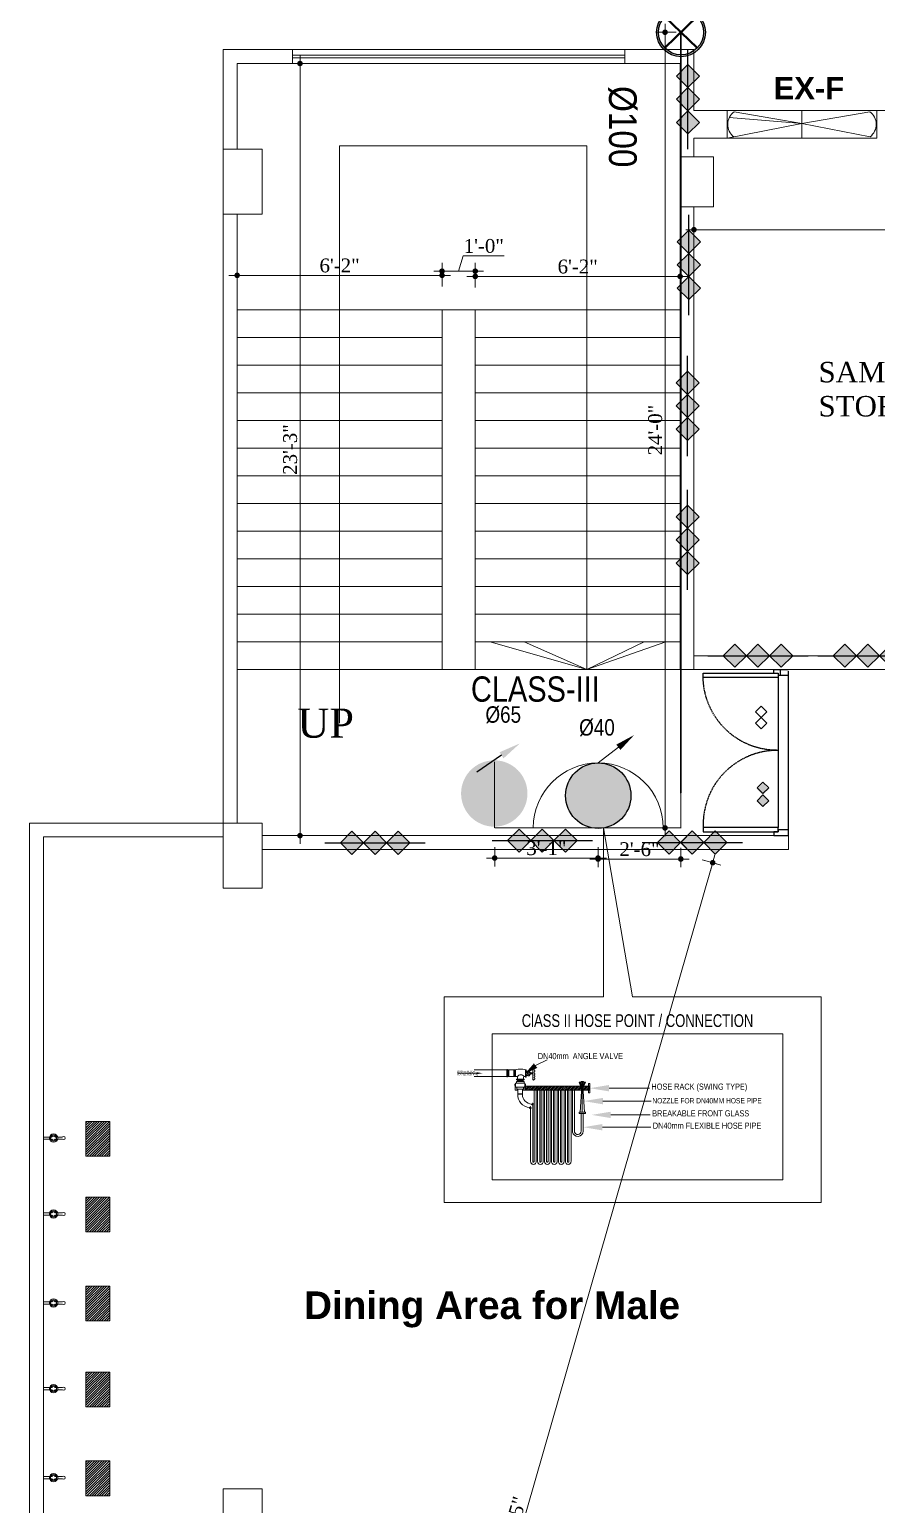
# Model space of a CAD drawing. Header units: inches. Extents: x -98933 to 1585249, y -3352739 to 192771.
# Drawn here: x 38847 to 39153, y 50011 to 50544 of the extents above; entities that cross this region are included whole.
import ezdxf

# ---------------------------------------------------------------- set-up
doc = ezdxf.new("R2010")
doc.units = ezdxf.units.IN
doc.header["$MEASUREMENT"] = 0
doc.header["$PDMODE"] = 35
doc.linetypes.add('CONTINOUS', pattern=[0])
doc.linetypes.add('DASH', pattern=[0.35, 0.25, -0.1])
doc.layers.get('0').update_dxf_attribs({"lineweight": 0})
doc.layers.get('Defpoints').update_dxf_attribs({"lineweight": 0})
for name, color, linetype in [('8', 7, 'Continuous'), ('bp door', 40, 'Continuous'), ('F-TEXT', 7, 'Continuous'), ('fire rated wall', 7, 'Continuous'), ('sprinkler', 100, 'Continuous'), ('T2', 254, 'Continuous')]:
    doc.layers.add(name, color=color, linetype=linetype)
for name, color, linetype, lineweight in [('COLUMN-2', 102, 'Continuous', 0), ('dia sp', 170, 'Continuous', 0), ('DIM_WORKING', 7, 'Continuous', 0), ('EPTPP7', 6, 'Continuous', 0), ('F-FIRE-BRIGADE', 1, 'Continuous', 5), ('F_Plano2', 32, 'Continuous', 0), ('F_Plano3', 1, 'Continuous', 0), ('FIRE TEX', 7, 'Continuous', 53), ('FPS- Hose Box', 1, 'Continuous', 25), ('FPS- Landing Valve', 1, 'Continuous', 25), ('HATCH', 252, 'Continuous', 0), ('Layer1', 134, 'Continuous', 0), ('MS Pipe', 1, 'Continuous', 18), ('plater', 253, 'Continuous', 25), ('Stair', 171, 'Continuous', 0), ('SYMBLE', 86, 'Continuous', 0), ('TEX', 7, 'Continuous', 0), ('Text', 7, 'Continuous', 0), ('TXT', 7, 'Continuous', 0), ('WALL (I)', 7, 'Continuous', 0), ('window', 140, 'Continuous', 0)]:
    doc.layers.add(name, color=color, linetype=linetype, lineweight=lineweight)
doc.styles.add('ARCH', font='times.ttf')
doc.styles.add('MON-01', font='ARIALN.TTF')
doc.styles.add('REG', font='times.ttf')
doc.styles.get("Standard").update_dxf_attribs({"font": 'arialbd.ttf', "height": 24})
doc.styles.add('Verdana', font='verdana.ttf')
doc.styles.add('ZIA', font='ARIALN.TTF', dxfattribs={"width": 1.05, "height": 10})
doc.dimstyles.new('Dim-Pres', dxfattribs={"dimtxt": 5.5, "dimasz": 2, "dimexe": 1.5, "dimexo": 1.5, "dimgap": 1, "dimtad": 3, "dimdec": 0, "dimzin": 3, "dimdsep": 46, "dimlunit": 4, "dimtxsty": 'REG', "dimblk": 'point', "dimcen": 2, "dimclrd": 256, "dimclre": 256, "dimclrt": 7, "dimadec": 0, "dimazin": 0, "dimtfac": 0.75, "dimtdec": 0, "dimtmove": 1, "dimatfit": 3, "dimldrblk": 'point', "dimfxl": 0, "dimtolj": 1, "dimtzin": 0, "dimlwd": -1, "dimlwe": -1, "dimarcsym": 1})
pattern_1 = [(45.000001, (11343.90903, 677.33355), (-0.162272486, 0.162272494), [])]

# ---------------------------------------------------------------- blocks, each defined once
blk = doc.blocks.new('TGH')
at = {"layer": 'Stair', "linetype": 'Continuous'}
for p, q in [((67647.34, -30194.16), (67645.86, -30194.16)), ((67647.34, -30194.69), (67645.86, -30194.69)), ((67647.88, -30194.16), (67647.61, -30194.16)), ((67647.88, -30194.69), (67647.61, -30194.69)), ((67649.01, -30194.16), (67648.73, -30194.16)), ((67649.01, -30194.69), (67648.73, -30194.69)), ((67650.49, -30194.16), (67649.27, -30194.16)), ((67650.49, -30194.69), (67649.27, -30194.69))]:
    blk.add_line(p, q, dxfattribs=at)
for radius in [1, 0.75]:
    blk.add_circle((67648.31, -30194.42), radius, dxfattribs=at)
for centre, radius, start, end in [((67648.31, -30194.42), 0.5, 32.1546, 147.8454), ((67648.31, -30194.42), 0.5, 212.1546, 327.8454), ((67650.75, -30194.42), 0.375, 225.203, 134.797)]:
    blk.add_arc(centre, radius, start, end, dxfattribs=at)
blk = doc.blocks.new('bfg')
at = {"layer": 'fire rated wall'}
h = blk.add_hatch(color=1, dxfattribs=at)
h.dxf.hatch_style = 1
h.paths.add_polyline_path([(9432308.7, -5613534.5), (9432321.4, -5613547.3), (9432334.2, -5613534.5)])
h.paths.add_polyline_path([(9432334.2, -5613534.5), (9432321.4, -5613521.8), (9432308.7, -5613534.5)])
h.paths.add_polyline_path([(9432334.2, -5613534.5), (9432359.7, -5613534.5), (9432346.9, -5613521.8)])
h.paths.add_polyline_path([(9432334.2, -5613534.5), (9432346.9, -5613547.3), (9432359.7, -5613534.5)])
at = {"layer": 'fire rated wall', "color": 1, "elevation": 0}
for points in [[(9432321.4, -5613547.3), (9432334.2, -5613534.5), (9432321.4, -5613521.8), (9432308.7, -5613534.5)], [(9432346.9, -5613547.3), (9432359.7, -5613534.5), (9432346.9, -5613521.8), (9432334.2, -5613534.5)]]:
    blk.add_lwpolyline(points, close=True, dxfattribs=at)
blk.add_lwpolyline([(9432291.7, -5613534.5), (9432376.7, -5613534.5)], dxfattribs=at)
blk = doc.blocks.new('3HR RATE')
at = {"layer": 'fire rated wall', "xscale": 1.292997314696549, "yscale": 1.292997314696549, "zscale": 1.292997314696549}
for p in [(-12191616.2, 7245476.7), (-12191583.2, 7245476.7)]:
    blk.add_blockref('bfg', p, dxfattribs=at)
blk = doc.blocks.new('dot')
at = {"color": 4}
for p, q in [((-1.5, 0), (1.5, 0)), ((0, 1.5), (0, -1.5))]:
    blk.add_line(p, q, dxfattribs=at)
at = {"color": 6, "const_width": 0.5}
blk.add_lwpolyline([(-0.25, 0, 1), (0.25, 0, 1)], format="xyb", close=True, dxfattribs=at)
blk = doc.blocks.new('point')
blk.add_blockref('dot', (0, 0))
blk = doc.blocks.new('*D365')
at = {"layer": 'Defpoints', "color": 0, "ltscale": 30, "transparency": 16777216}
for p in [(38996.01, 50454.99), (38922.01, 50442.54), (38996.01, 50442.54)]:
    blk.add_point(p, dxfattribs=at)
at = {"layer": 'Layer1', "ltscale": 30, "transparency": 16777216}
for p, q in [((38922.01, 50450.99), (38922.01, 50456.49)), ((38924.01, 50454.99), (38994.01, 50454.99)), ((38996.01, 50450.99), (38996.01, 50456.49))]:
    blk.add_line(p, q, dxfattribs=at)
at = {"layer": 'Layer1', "ltscale": 30, "transparency": 16777216, "xscale": 2, "yscale": 2, "zscale": 2, "rotation": 180}
blk.add_blockref('point', (38922.01, 50454.99), dxfattribs=at)
at = {"layer": 'Layer1', "ltscale": 30, "transparency": 16777216, "xscale": 2, "yscale": 2, "zscale": 2}
blk.add_blockref('point', (38996.01, 50454.99), dxfattribs=at)
at = {"layer": 'Layer1', "color": 7, "ltscale": 30, "transparency": 16777216, "insert": (38959.01, 50458.53), "char_height": 5, "attachment_point": 5, "style": 'REG'}
blk.add_mtext('\\A1;6\'-2"', dxfattribs=at)
blk = doc.blocks.new('*D366')
at = {"layer": 'Defpoints', "color": 0, "ltscale": 30, "transparency": 16777216}
for p in [(39008.01, 50456.5), (38996.01, 50442.54), (39008.01, 50442.54)]:
    blk.add_point(p, dxfattribs=at)
at = {"layer": 'Layer1', "ltscale": 30, "transparency": 16777216}
for p, q in [((39002.01, 50456.5), (39003.67, 50462.04)), ((39003.67, 50462.04), (39018.5, 50462.04)), ((38996.01, 50452.5), (38996.01, 50458)), ((38998.01, 50456.5), (39006.01, 50456.5)), ((39008.01, 50452.5), (39008.01, 50458))]:
    blk.add_line(p, q, dxfattribs=at)
at = {"layer": 'Layer1', "ltscale": 30, "transparency": 16777216, "xscale": 2, "yscale": 2, "zscale": 2, "rotation": 180}
blk.add_blockref('point', (38996.01, 50456.5), dxfattribs=at)
at = {"layer": 'Layer1', "ltscale": 30, "transparency": 16777216, "xscale": 2, "yscale": 2, "zscale": 2}
blk.add_blockref('point', (39008.01, 50456.5), dxfattribs=at)
at = {"layer": 'Layer1', "color": 7, "ltscale": 30, "transparency": 16777216, "insert": (39011.09, 50465.58), "char_height": 5, "attachment_point": 5, "style": 'REG'}
blk.add_mtext('\\A1;1\'-0"', dxfattribs=at)
blk = doc.blocks.new('*D367')
at = {"layer": 'Defpoints', "color": 0, "ltscale": 30, "transparency": 16777216}
for p in [(39082.01, 50454.6), (39008.01, 50442.54), (39082.01, 50442.54)]:
    blk.add_point(p, dxfattribs=at)
at = {"layer": 'Layer1', "ltscale": 30, "transparency": 16777216}
for p, q in [((39008.01, 50450.6), (39008.01, 50456.1)), ((39010.01, 50454.6), (39080.01, 50454.6)), ((39082.01, 50450.6), (39082.01, 50456.1))]:
    blk.add_line(p, q, dxfattribs=at)
at = {"layer": 'Layer1', "ltscale": 30, "transparency": 16777216, "xscale": 2, "yscale": 2, "zscale": 2, "rotation": 180}
blk.add_blockref('point', (39008.01, 50454.6), dxfattribs=at)
at = {"layer": 'Layer1', "ltscale": 30, "transparency": 16777216, "xscale": 2, "yscale": 2, "zscale": 2}
blk.add_blockref('point', (39082.01, 50454.6), dxfattribs=at)
at = {"layer": 'Layer1', "color": 7, "ltscale": 30, "transparency": 16777216, "insert": (39045.01, 50458.14), "char_height": 5, "attachment_point": 5, "style": 'REG'}
blk.add_mtext('\\A1;6\'-2"', dxfattribs=at)
blk = doc.blocks.new('*D368')
at = {"layer": 'Defpoints', "color": 0, "ltscale": 30, "transparency": 16777216}
for p in [(38942.01, 50531.54), (38942.01, 50252.54), (38944.71, 50252.54)]:
    blk.add_point(p, dxfattribs=at)
at = {"layer": 'Layer1', "ltscale": 30, "transparency": 16777216}
for p, q in [((38943.51, 50531.54), (38946.21, 50531.54)), ((38944.71, 50529.54), (38944.71, 50254.54)), ((38943.51, 50252.54), (38946.21, 50252.54))]:
    blk.add_line(p, q, dxfattribs=at)
at = {"layer": 'Layer1', "ltscale": 30, "transparency": 16777216, "xscale": 2, "yscale": 2, "zscale": 2}
for p, rotation in [((38944.71, 50531.54), 90), ((38944.71, 50252.54), 270)]:
    blk.add_blockref('point', p, dxfattribs=dict(at, rotation=rotation))
at = {"layer": 'Layer1', "color": 7, "ltscale": 30, "transparency": 16777216, "insert": (38941.16, 50392.04), "char_height": 5, "attachment_point": 5, "rotation": 90, "style": 'REG'}
blk.add_mtext('\\A1;23\'-3"', dxfattribs=at)
blk = doc.blocks.new('fhfghfhfghd')
at = {"ltscale": 100000}
h = blk.add_hatch(color=1, dxfattribs=at)
h.paths.add_polyline_path([(24988.41, -12399.38), (24990.51, -12401.47), (24992.6, -12399.38), (24992.59, -12399.38), (24992.6, -12399.37), (24990.5, -12397.28)])
h.paths.add_polyline_path([(24994.69, -12401.47), (24996.79, -12399.38), (24994.69, -12397.28), (24992.6, -12399.37), (24992.6, -12399.38), (24992.6, -12399.38)])
at = {"ltscale": 100000, "extrusion": (0.163724, -1.51968e-14, 0.986506)}
h = blk.add_hatch(color=1, dxfattribs=at)
h.paths.add_polyline_path([(-12400.04, -24623.57), (-12402.11, -24625.64), (-12400.05, -24627.71), (-12400.04, -24627.7), (-12400.03, -24627.71), (-12397.97, -24625.64)])
h.paths.add_polyline_path([(-12402.11, -24629.77), (-12400.04, -24631.84), (-12397.97, -24629.77), (-12400.03, -24627.71), (-12400.04, -24627.71), (-12400.05, -24627.71)])
at = {"layer": 'bp door', "color": 1}
for p, q in [((24947.26, -12395.44, 2.7), (24947.26, -12390.16, 2.7)), ((24949.37, -12390.16, 2.7), (24949.37, -12393.86, 2.7)), ((24948.58, -12395.44, 2.7), (24947.26, -12395.44, 2.7)), ((24948.58, -12420.95, 2.7), (24948.58, -12393.86, 2.7)), ((24950.16, -12393.86, 2.7), (24950.16, -12420.95, 2.7))]:
    blk.add_line(p, q, dxfattribs=at)
at = {"layer": 'bp door', "color": 1, "linetype": 'DASH'}
for p, q in [((25005.15, -12390.16, 2.7), (24947.79, -12390.16, 2.7)), ((24948.58, -12393.86, 2.7), (25004.36, -12393.86, 2.7))]:
    blk.add_line(p, q, dxfattribs=at)
at = {"layer": 'bp door', "color": 1, "extrusion": (-0.163724, 0, 0.986506)}
blk.add_line((24947.26, -12393.16, 2.7), (24949.31, -12393.16, 3.04), dxfattribs=at)
at = {"layer": 'bp door', "color": 1, "elevation": 2.7}
for points in [[(25005.15, -12393.86), (25005.94, -12393.86), (25005.94, -12395.44), (25007.26, -12395.44), (25007.26, -12390.16), (25005.15, -12390.16)], [(24992.1, -12399.38), (24990, -12397.29), (24987.9, -12399.39), (24990, -12401.48)], [(24992.1, -12399.38), (24990, -12397.28), (24987.91, -12399.38), (24990.01, -12401.47)], [(24996.79, -12399.38), (24994.69, -12397.28), (24992.59, -12399.38), (24994.69, -12401.47)], [(25004.36, -12420.95), (25005.94, -12420.95), (25005.94, -12393.86), (25004.36, -12393.86)]]:
    blk.add_lwpolyline(points, close=True, dxfattribs=at)
at = {"layer": 'bp door', "color": 1, "extrusion": (0.163724, -1.51968e-14, 0.986506), "elevation": 4087.13}
for points in [[(-12400.05, -24627.71), (-12397.97, -24625.63), (-12400.05, -24623.56), (-12402.12, -24625.63)], [(-12400.04, -24627.71), (-12397.97, -24625.64), (-12400.04, -24623.57), (-12402.11, -24625.64)], [(-12400.04, -24631.84), (-12397.97, -24629.77), (-12400.04, -24627.7), (-12402.11, -24629.77)]]:
    blk.add_lwpolyline(points, close=True, dxfattribs=at)
at = {"layer": 'bp door', "color": 1, "linetype": 'DASH'}
blk.add_arc((25003.27, -12394.17, 2.7), 26.8, 179.3284, 272.3206, dxfattribs=at)
at = {"layer": 'bp door', "color": 1, "linetype": 'DASH', "extrusion": (8.20373e-15, -1.51906e-14, -1)}
blk.add_ellipse((24949.66, -12394.17, 2.7), major_axis=(18.95, -18.95), ratio=1, start_param=5.486066, end_param=7.109086, dxfattribs=at)
blk = doc.blocks.new('*D412')
at = {"layer": 'Defpoints', "color": 0, "ltscale": 30, "transparency": 16777216}
for p in [(39087.01, 50479.79), (39254.01, 50479.79), (39254.01, 50471.49)]:
    blk.add_point(p, dxfattribs=at)
at = {"layer": 'Layer1', "ltscale": 30, "transparency": 16777216}
for p, q in [((39087.01, 50475.49), (39087.01, 50469.99)), ((39254.01, 50475.49), (39254.01, 50469.99)), ((39089.01, 50471.49), (39252.01, 50471.49))]:
    blk.add_line(p, q, dxfattribs=at)
at = {"layer": 'Layer1', "ltscale": 30, "transparency": 16777216, "xscale": 2, "yscale": 2, "zscale": 2, "rotation": 180}
blk.add_blockref('point', (39087.01, 50471.49), dxfattribs=at)
at = {"layer": 'Layer1', "ltscale": 30, "transparency": 16777216, "xscale": 2, "yscale": 2, "zscale": 2}
blk.add_blockref('point', (39254.01, 50471.49), dxfattribs=at)
at = {"layer": 'Layer1', "color": 7, "ltscale": 30, "transparency": 16777216, "insert": (39170.51, 50475.03), "char_height": 5, "attachment_point": 5, "style": 'REG'}
blk.add_mtext('\\A1;13\'-11"', dxfattribs=at)
blk = doc.blocks.new('hkhjhj')
at = {"layer": 'FIRE TEX'}
h = blk.add_hatch(color=1, dxfattribs=at)
h.paths.add_polyline_path([(-254795, 700848, 1), (-254755, 699094, 1)])
h.paths.add_polyline_path([(-254793, 700778, -1), (-254757, 699164, -1)], flags=16)
at = {"layer": 'sprinkler', "color": 1}
for radius in [877, 807]:
    blk.add_circle((-254775, 699971), radius, dxfattribs=at)
at = {"layer": 'T2', "color": 1, "linetype": 'Continuous', "lineweight": 40}
for p, q in [((-255359, 700527), (-254191, 699414)), ((-254196, 700533), (-255354, 699409))]:
    blk.add_line(p, q, dxfattribs=at)
blk = doc.blocks.new('FPS- Hose Box')
at = {"layer": 'FPS- Hose Box'}
blk.add_hatch(color=1, dxfattribs=at).paths.add_polyline_path([(-4357.16, -12025.03, -1), (-4357.15, -12009.48, -1)])
at = {"layer": 'FPS- Hose Box', "color": 1, "lineweight": 0}
blk.add_line((-4349.44, -12001.7), (-4349.45, -12032.6), dxfattribs=at)
blk.add_line((-4349.44, -12001.7), (-4349.45, -12032.6), dxfattribs=at)
at = {"layer": 'FPS- Hose Box', "color": 1, "lineweight": 0, "ltscale": 10}
blk.add_lwpolyline([(-4368.62, -12012.36), (-4364.89, -12017.15)], dxfattribs=at)
at = {"layer": 'FPS- Hose Box', "color": 1}
blk.add_circle((-4357.12, -12017.15), 7.77, dxfattribs=at)
at = {"layer": 'FPS- Hose Box', "color": 1, "lineweight": 0}
blk.add_arc((-4349.44, -12017.15), 15.45, 89.9811, 269.9811, dxfattribs=at)
at = {"layer": 'FPS- Hose Box', "color": 1, "lineweight": 0, "ltscale": 10}
blk.add_solid([(-4368, -12011.87), (-4371.56, -12008.59), (-4369.25, -12012.85)], dxfattribs=at)
blk = doc.blocks.new('FPS- Landing Valve')
at = {"layer": 'FPS- Landing Valve'}
blk.add_hatch(color=256, dxfattribs=at).paths.add_polyline_path([(-4327.92, -11820.59, -1), (-4339.41, -11820.59, -1)])
blk.add_line((-4327.05, -11821.85), (-4330, -11817.59), dxfattribs=at)
blk.add_solid([(-4326.52, -11821.51), (-4324.99, -11825.03), (-4327.58, -11822.19)], dxfattribs=at)
blk = doc.blocks.new('hdfhd')
at = {"layer": 'Layer1', "color": 1, "ltscale": 30}
blk.add_line((-2320.59, 15302.05), (-2296.66, 15302.05), dxfattribs=at)
at = {"layer": '8', "color": 7, "lineweight": -3, "xscale": 2.086180364509346, "yscale": 2.086180365164182, "zscale": 2.086180366006654}
blk.add_blockref('FPS- Landing Valve', (6732.65, 39962.07), dxfattribs=at)
blk = doc.blocks.new('FHFGFG')
at = {"layer": 'F-FIRE-BRIGADE'}
h = blk.add_hatch(dxfattribs=at)
h.set_pattern_fill('ANSI31', color=256, scale=7294.949035, style=0)
h.set_pattern_definition([(45, (11260.6714, 522.703), (-3.212995, 3.212995), [])])
h.paths.add_polyline_path([(10144.9, 1423), (10144.9, 1422.9), (10144.9, 1422.9), (10144.9, 1423), (10144.9, 1423), (10144.9, 1423), (10144.9, 1423), (10144.9, 1423), (10144.9, 1423), (10144.9, 1423), (10144.9, 1423), (10144.9, 1423), (10144.9, 1423), (10144.9, 1423), (10144.9, 1423), (10144.9, 1423), (10144.9, 1423), (10144.9, 1423), (10144.9, 1423), (10144.9, 1423), (10144.9, 1423), (10144.9, 1423), (10144.9, 1423), (10144.9, 1423), (10144.9, 1423), (10144.9, 1423), (10144.9, 1423), (10144.9, 1423), (10144.9, 1423), (10144.9, 1423), (10144.9, 1423), (10144.9, 1423), (10144.9, 1423), (10144.9, 1423), (10144.9, 1423), (10144.9, 1423), (10144.9, 1423), (10144.9, 1423), (10144.9, 1423), (10144.9, 1423), (10144.9, 1423), (10144.9, 1423), (10144.9, 1423), (10144.9, 1423), (10145, 1423), (10145, 1423), (10145, 1423), (10145, 1423), (10145, 1423), (10145, 1423), (10145, 1423), (10145, 1423), (10145, 1423), (10145, 1423), (10145, 1423), (10145, 1423), (10145, 1423), (10145, 1423), (10145, 1423), (10145, 1423), (10145, 1423), (10145, 1423), (10145, 1423), (10145, 1423), (10145, 1423), (10145, 1423)])
h.paths.add_polyline_path([(10122.9, 1409), (10122.9, 1423), (9891.2, 1423), (9891.2, 1409)])
h = blk.add_hatch(dxfattribs=at)
h.set_pattern_fill('ANSI31', color=5, scale=368.431769, style=0)
h.set_pattern_definition(pattern_1)
h.paths.add_polyline_path([(10091.7, 1439.6), (10091.7, 1438.4), (10100.4, 1438.4), (10100.4, 1439.6)])
h = blk.add_hatch(dxfattribs=at)
h.set_pattern_fill('ANSI31', color=5, scale=368.431769, style=0)
h.set_pattern_definition(pattern_1)
h.paths.add_polyline_path([(10095.2, 1438.4), (10095.2, 1437.8), (10096.9, 1437.8), (10096.9, 1438.4)])
at = {"color": 7, "lineweight": 15, "ltscale": 0.5}
for p, q in [((9777, 1609), (10806, 1609)), ((9777, 1091.6), (9777, 1609)), ((10806, 1609), (10806, 1091.6)), ((10806, 1091.6), (9777, 1091.6))]:
    blk.add_line(p, q, dxfattribs=at)
at = {"color": 8, "lineweight": 5}
for p, q in [((9867.9, 1389.7), (9868, 1394.8)), ((9884.6, 1391.1), (9884.6, 1394.8)), ((9925.5, 1409), (9925.5, 1156.3)), ((9933.1, 1409), (9933.1, 1156.3)), ((9937.8, 1409), (9937.8, 1156.3)), ((9945.4, 1409), (9945.4, 1156.3)), ((9950.2, 1409), (9950.2, 1156.3)), ((9957.7, 1409), (9957.7, 1156.3)), ((9962.5, 1409), (9962.5, 1156.3)), ((9970, 1409), (9970, 1156.3)), ((9974.8, 1409), (9974.8, 1156.3)), ((9982.4, 1409), (9982.4, 1156.3)), ((9987.1, 1409), (9987.1, 1156.3)), ((9994.7, 1409), (9994.7, 1156.3)), ((9999.5, 1409), (9999.5, 1156.3)), ((10007, 1409), (10007, 1156.3)), ((10011.8, 1409), (10011.8, 1156.3)), ((10019.3, 1409), (10019.3, 1156.3)), ((10024.1, 1409), (10024.1, 1156.3)), ((10031.7, 1409), (10031.7, 1156.3)), ((10036.5, 1409), (10036.5, 1156.3)), ((10044, 1409), (10044, 1156.3)), ((10048.8, 1409), (10048.8, 1156.3)), ((10056.3, 1409), (10056.3, 1156.3)), ((10061.1, 1409), (10061.1, 1260.9)), ((10068.7, 1409), (10068.7, 1260.9)), ((9913.2, 1344.6), (9913.2, 1156.3)), ((9920.7, 1357.2), (9920.7, 1156.3)), ((10092, 1326), (10092, 1263.6)), ((10099.5, 1326), (10099.5, 1263.6))]:
    blk.add_line(p, q, dxfattribs=at)
at = {"color": 8, "lineweight": 50}
for centre, end in [((9917.9, 1357.2), 84.1159), ((9910.4, 1344.6), 83.184)]:
    blk.add_arc(centre, 2.8, 0, end, dxfattribs=at)
at = {"color": 8, "lineweight": 5}
for centre, major_axis, ratio, start_param, end_param in [((9919.6, 1392.6), (51.3, 7.8), 0.878095, 2.924477, 4.408108), ((9928.5, 1395), (43.2, 10.2), 0.782157, 2.905899, 4.293372), ((10080.1, 1264.9), (0, 19.4), 1, 1.782179, 4.646442), ((10080.1, 1263.7), (0, 11.8), 1, 1.809776, 4.710726), ((9923.1, 1156.3), (-7.03, 7.03), 1, 0.785398, 3.926991), ((9923.1, 1156.8), (1.69, 1.69), 1, 2.356194, 5.497787), ((9947.8, 1156.3), (7.03, 7.03), 1, 2.356194, 5.497787), ((9947.8, 1156.3), (1.69, 1.69), 1, 2.356194, 5.497787), ((9972.4, 1156.3), (7.03, 7.03), 1, 2.356194, 5.497787), ((9972.4, 1156.3), (1.69, 1.69), 1, 2.356194, 5.497787), ((9997.1, 1156.3), (7.03, 7.03), 1, 2.356194, 5.497787), ((9997.1, 1156.3), (1.69, 1.69), 1, 2.356194, 5.497787), ((10021.7, 1156.3), (7.03, 7.03), 1, 2.356194, 5.497787), ((10021.7, 1156.3), (1.69, 1.69), 1, 2.356194, 5.497787), ((10046.4, 1156.3), (7.03, 7.03), 1, 2.356194, 5.497787), ((10046.4, 1156.3), (1.69, 1.69), 1, 2.356194, 5.497787)]:
    blk.add_ellipse(centre, major_axis=major_axis, ratio=ratio, start_param=start_param, end_param=end_param, dxfattribs=at)
at = {"layer": 'F-FIRE-BRIGADE', "color": 5}
for p, q in [((10084.6, 1436.9), (10084.6, 1437.8)), ((10084.6, 1437.8), (10107.5, 1437.8)), ((10084.6, 1436.9), (10090.2, 1424.8)), ((10107.5, 1436.9), (10084.6, 1436.9)), ((10086.6, 1436.9), (10092.2, 1424.8)), ((10094.2, 1423.2), (10088.3, 1331.5)), ((10088.6, 1436.9), (10094.2, 1424.8)), ((10090.2, 1424.8), (10090.2, 1423.2)), ((10101.9, 1424.8), (10090.2, 1424.8)), ((10090.2, 1423.2), (10101.9, 1423.2)), ((10091.7, 1438.4), (10091.7, 1439.6)), ((10091.7, 1439.6), (10100.4, 1439.6)), ((10091.7, 1438.4), (10100.4, 1438.4)), ((10094.2, 1424.8), (10094.2, 1436.9)), ((10095.2, 1437.8), (10095.2, 1438.4)), ((10096, 1424.8), (10096, 1436.9)), ((10096, 1331.5), (10096, 1423.2)), ((10096.9, 1437.8), (10096.9, 1438.4)), ((10103.5, 1436.9), (10097.9, 1424.8)), ((10097.9, 1424.8), (10097.9, 1436.9)), ((10097.9, 1423.2), (10103.8, 1331.5)), ((10105.4, 1436.9), (10099.9, 1424.8)), ((10100.4, 1438.4), (10100.4, 1439.6)), ((10107.4, 1436.9), (10101.9, 1424.8)), ((10101.9, 1423.2), (10101.9, 1424.8)), ((10107.5, 1437.8), (10107.5, 1436.9)), ((10084.6, 1331.5), (10084.6, 1326)), ((10107.5, 1331.5), (10084.6, 1331.5)), ((10084.6, 1326), (10107.5, 1326)), ((10107.5, 1326), (10107.5, 1331.5))]:
    blk.add_line(p, q, dxfattribs=at)
at = {"layer": 'F-FIRE-BRIGADE', "color": 7}
for p, q in [((10118.1, 1432.7), (10118.1, 1423.2)), ((10122.9, 1432.7), (10118.1, 1432.7)), ((10118.1, 1423.2), (10122.9, 1423.2)), ((10122.9, 1423.2), (10122.9, 1432.7)), ((10118.2, 1409), (10118.2, 1399.4)), ((10123, 1409), (10118.2, 1409)), ((10118.2, 1399.4), (10123, 1399.4)), ((10123, 1399.4), (10123, 1409))]:
    blk.add_line(p, q, dxfattribs=at)
at = {"layer": 'F-TEXT', "color": 161, "lineweight": 5}
for p, q in [((9930.7, 1496.2), (9972.2, 1516.7)), ((9722.7, 1469.3), (9654.3, 1469.3)), ((10190.7, 1416.1), (10333.5, 1416.1)), ((10169, 1370.4), (10340.2, 1370.4)), ((10197, 1321.6), (10336, 1321.6)), ((10167.3, 1277.9), (10338.4, 1277.9))]:
    blk.add_line(p, q, dxfattribs=at)
for points in [[(9722.7, 1472.6), (9742.6, 1469.3), (9722.7, 1465.9)], [(9936.8, 1488.1), (9893.9, 1468.3), (9924.8, 1504)], [(10190.7, 1404.8), (10122.9, 1416.1), (10190.7, 1427.4)], [(10169, 1359.1), (10101.3, 1370.4), (10169, 1381.7)], [(10197, 1310.3), (10129.3, 1321.6), (10197, 1332.8)], [(10167.3, 1266.6), (10099.5, 1277.9), (10167.3, 1289.2)]]:
    blk.add_solid(points, dxfattribs=at)
at = {"layer": 'F_Plano2'}
for p, q in [((9828.6, 1482.6), (9828.6, 1456.7)), ((9830.9, 1482.6), (9828.6, 1482.6)), ((9830.9, 1456.7), (9830.9, 1482.6)), ((9831.8, 1458.5), (9831.8, 1481.5)), ((9833, 1458.5), (9833, 1481.5)), ((9834.4, 1458.5), (9834.4, 1481.5)), ((9836.2, 1458.5), (9836.2, 1480.8)), ((9853.9, 1458.5), (9853.9, 1481.5)), ((9855, 1458.5), (9855, 1481.5)), ((9856.5, 1458.5), (9856.5, 1481.5)), ((9858.3, 1458.5), (9858.3, 1481.5)), ((9859.4, 1481.5), (9859.4, 1457.9)), ((9828.6, 1456.7), (9830.9, 1456.7)), ((9857.7, 1430.1), (9860.3, 1430.1)), ((9857.7, 1426), (9857.7, 1430.1)), ((9860.3, 1426), (9857.7, 1426)), ((9860.3, 1433.6), (9892.6, 1433.6)), ((9860.3, 1433.6), (9860.3, 1420.2)), ((9860.3, 1420.2), (9892.6, 1420.2)), ((9862.9, 1439.5), (9890.5, 1439.5)), ((9862.9, 1439.5), (9862.9, 1433.6)), ((9864.6, 1413), (9888.3, 1413)), ((9867.8, 1394.8), (9867.8, 1413)), ((9884.6, 1413), (9884.6, 1394.8)), ((9888.3, 1420.2), (9888.3, 1413)), ((9890.5, 1439.5), (9890.5, 1433.6)), ((9892.6, 1433.6), (9892.6, 1420.2)), ((9895.2, 1430.1), (9892.6, 1430.1)), ((9892.6, 1426), (9895.2, 1426)), ((9895.2, 1426), (9895.2, 1430.1)), ((9868, 1396.2), (9884.6, 1396.2)), ((9868, 1394.8), (9884.6, 1394.8))]:
    blk.add_line(p, q, dxfattribs=at)
at = {"layer": 'F_Plano2', "color": 5}
for p, q in [((9894.8, 1481.5), (9894.8, 1455.6)), ((9897.1, 1481.5), (9894.8, 1481.5)), ((9903.7, 1477), (9903.7, 1460.1)), ((9903.7, 1477), (9908.2, 1477)), ((9903.7, 1473.3), (9908.2, 1473.3)), ((9903.7, 1465.8), (9908.2, 1465.8)), ((9908.2, 1477), (9908.2, 1460.1)), ((9920.7, 1490.4), (9920.7, 1446.6)), ((9925.7, 1480.2), (9925.7, 1484.3)), ((9925.7, 1469.8), (9925.7, 1474.1)), ((9925.7, 1461.1), (9925.7, 1463.7)), ((9863.3, 1448), (9863.3, 1445.7)), ((9863.3, 1448), (9890.3, 1448)), ((9890.3, 1445.7), (9863.3, 1445.7)), ((9865.5, 1444.8), (9888.3, 1444.8)), ((9865.5, 1443.6), (9888.3, 1443.6)), ((9865.5, 1442.2), (9888.3, 1442.2)), ((9866.8, 1440.4), (9888.3, 1440.4)), ((9890.3, 1448), (9890.3, 1445.7)), ((9894.8, 1455.6), (9897.1, 1455.6)), ((9903.7, 1460.1), (9908.2, 1460.1)), ((9925.7, 1452.7), (9925.7, 1455))]:
    blk.add_line(p, q, dxfattribs=at)
for centre, major_axis, start_param, end_param in [((9868.1, 1468.5), (0, 31.8), 4.291375, 5.131044), ((9925.3, 1487.3), (0, 3.06), 3.268209, 6.15657), ((9925.3, 1477.2), (0.24, 3.05), 3.348379, 6.23674), ((9925.3, 1466.7), (0, 3.06), 3.268209, 6.15657), ((9923.2, 1447.1), (0.73, 2.42), 2.034381, 4.833234), ((9925.3, 1458), (0, 3.06), 3.268209, 6.15657), ((9925.3, 1449.7), (0.24, 3.05), 3.348379, 6.23674)]:
    blk.add_ellipse(centre, major_axis=major_axis, ratio=1, start_param=start_param, end_param=end_param, dxfattribs=at)
at = {"layer": 'F_Plano3', "color": 1}
for p, q in [((9713.9, 1481.5), (9828.6, 1481.5)), ((9830.9, 1481.5), (9860, 1481.5)), ((9713.9, 1457.9), (9828.6, 1457.9)), ((9830.9, 1457.9), (9860.7, 1457.9)), ((9858.7, 1423.2), (9860.3, 1423.2)), ((9858.7, 1423.2), (9858.7, 1409)), ((9864.6, 1420.2), (9864.6, 1413)), ((9892.6, 1423.2), (10122.9, 1423.2)), ((10118.1, 1423.2), (10118.1, 1409)), ((10122.9, 1423.2), (10122.9, 1409)), ((9867.8, 1409), (9858.7, 1409)), ((10122.9, 1409), (9884.6, 1409))]:
    blk.add_line(p, q, dxfattribs=at)
at = {"layer": 'F_Plano3', "color": 5}
for p, q in [((9903.7, 1476.1), (9899, 1476.1)), ((9912.6, 1470.6), (9908.2, 1477)), ((9912.6, 1466.5), (9908.2, 1460.1)), ((9912.6, 1470.6), (9912.6, 1466.5)), ((9912.6, 1470.6), (9920.5, 1470.6)), ((9912.6, 1466.5), (9920.5, 1466.5)), ((9866.8, 1457.9), (9860.7, 1457.9)), ((9866.8, 1457.9), (9866.8, 1448)), ((9866.8, 1445.7), (9866.8, 1439.5)), ((9887.3, 1445.7), (9887.3, 1439.5)), ((9888, 1455.6), (9888, 1448)), ((9890.3, 1457.9), (9894.8, 1457.9)), ((9903.7, 1460.9), (9899, 1460.9))]:
    blk.add_line(p, q, dxfattribs=at)
for centre, major_axis, start_param, end_param in [((9877.4, 1406.7), (0, 76.8), -0.22911, 0.229109), ((9878.5, 1449), (0.2, 14.7), -0.909459, 0.940022), ((9890.3, 1455.6), (-1.65, 1.65), -0.785398, 0.785398)]:
    blk.add_ellipse(centre, major_axis=major_axis, ratio=1, start_param=start_param, end_param=end_param, dxfattribs=at)
at = {"layer": 'F_Plano3', "color": 1}
blk.add_ellipse((9937.4, 1415.5), major_axis=(0.13, 3.16), ratio=1, start_param=-1.530476751511812, end_param=4.752708555667774, dxfattribs=at)
at = {"layer": 'F-TEXT', "color": 0, "attachment_point": 1}
for s, insert, char_height, width in [('{\\fSwis721 LtCn BT|b0|i0|c0|p34;\\C5;ClASS II HOSE POINT / CONNECTION}', (9881.8, 1677.9), 44.968, 1064.844), ('{\\fSwis721 LtCn BT|b0|i0|c0|p34;\\C7;DN40mm  ANGLE VALVE}', (9938.8, 1540.7), 21.682, 392.921), ('{\\fSwis721 LtCn BT|b0|i0|c0|p34;\\C7;HOSE RACK (SWING TYPE)}', (10341, 1432.5), 21.682, 392.921), ('{\\fSwis721 LtCn BT|b0|i0|c0|p34;\\C7;NOZZLE FOR DN40MM HOSE PIPE}', (10344.2, 1381.1), 18.737, 339.561), ('{\\fSwis721 LtCn BT|b0|i0|c0|p34;\\C7;BREAKABLE FRONT GLASS}', (10343.5, 1337.9), 21.682, 392.921), ('{\\fSwis721 LtCn BT|b0|i0|c0|p34;\\C7;DN40mm FLEXIBLE HOSE PIPE}', (10345.9, 1294.3), 21.682, 392.921)]:
    blk.add_mtext(s, dxfattribs=dict(at, insert=insert, char_height=char_height, width=width))
at = {"layer": 'F-TEXT', "color": 7, "insert": (9652.5, 1478.7), "char_height": 6.427, "width": 116.479, "attachment_point": 1}
blk.add_mtext('{\\fSwis721 LtCn BT|b0|i0|c0|p34;DN40mm FLOOR \\PCONNECTION PIPE}', dxfattribs=at)
blk = doc.blocks.new('*D524')
at = {"layer": 'Defpoints', "color": 0, "ltscale": 30, "transparency": 16777216}
for p in [(39015.02, 50255.31), (39052.37, 50255.16), (39052.37, 50244.41)]:
    blk.add_point(p, dxfattribs=at)
at = {"layer": 'Layer1', "ltscale": 30, "transparency": 16777216}
for p, q in [((39015.02, 50248.41), (39015.02, 50242.91)), ((39052.37, 50248.41), (39052.37, 50242.91)), ((39017.02, 50244.41), (39050.37, 50244.41))]:
    blk.add_line(p, q, dxfattribs=at)
at = {"layer": 'Layer1', "ltscale": 30, "transparency": 16777216, "xscale": 2, "yscale": 2, "zscale": 2, "rotation": 180}
blk.add_blockref('point', (39015.02, 50244.41), dxfattribs=at)
at = {"layer": 'Layer1', "ltscale": 30, "transparency": 16777216, "xscale": 2, "yscale": 2, "zscale": 2}
blk.add_blockref('point', (39052.37, 50244.41), dxfattribs=at)
at = {"layer": 'Layer1', "color": 7, "ltscale": 30, "transparency": 16777216, "insert": (39033.7, 50247.96), "char_height": 5, "attachment_point": 5, "style": 'REG'}
blk.add_mtext('\\A1;3\'-1"', dxfattribs=at)
blk = doc.blocks.new('*D525')
at = {"layer": 'Defpoints', "color": 0, "ltscale": 30, "transparency": 16777216}
for p in [(39052.37, 50255.16), (39082.26, 50255.31), (39082.26, 50244.07)]:
    blk.add_point(p, dxfattribs=at)
at = {"layer": 'Layer1', "ltscale": 30, "transparency": 16777216}
for p, q in [((39052.37, 50248.07), (39052.37, 50242.57)), ((39082.26, 50248.07), (39082.26, 50242.57)), ((39054.37, 50244.07), (39080.26, 50244.07))]:
    blk.add_line(p, q, dxfattribs=at)
at = {"layer": 'Layer1', "ltscale": 30, "transparency": 16777216, "xscale": 2, "yscale": 2, "zscale": 2, "rotation": 180}
blk.add_blockref('point', (39052.37, 50244.07), dxfattribs=at)
at = {"layer": 'Layer1', "ltscale": 30, "transparency": 16777216, "xscale": 2, "yscale": 2, "zscale": 2}
blk.add_blockref('point', (39082.26, 50244.07), dxfattribs=at)
at = {"layer": 'Layer1', "color": 7, "ltscale": 30, "transparency": 16777216, "insert": (39067.32, 50247.61), "char_height": 5, "attachment_point": 5, "style": 'REG'}
blk.add_mtext('\\A1;2\'-6"', dxfattribs=at)
blk = doc.blocks.new('*D526')
at = {"layer": 'Defpoints', "color": 0, "ltscale": 30, "transparency": 16777216}
for p in [(39076.57, 50542.82), (39082.32, 50542.82), (39082.26, 50255.31)]:
    blk.add_point(p, dxfattribs=at)
at = {"layer": 'Layer1', "ltscale": 30, "transparency": 16777216}
for p, q in [((39080.57, 50542.82), (39075.07, 50542.82)), ((39076.57, 50257.31), (39076.57, 50540.82)), ((39080.57, 50255.31), (39075.07, 50255.31))]:
    blk.add_line(p, q, dxfattribs=at)
at = {"layer": 'Layer1', "ltscale": 30, "transparency": 16777216, "xscale": 2, "yscale": 2, "zscale": 2}
for p, rotation in [((39076.57, 50542.82), 90), ((39076.57, 50255.31), 270)]:
    blk.add_blockref('point', p, dxfattribs=dict(at, rotation=rotation))
at = {"layer": 'Layer1', "color": 7, "ltscale": 30, "transparency": 16777216, "insert": (39073.03, 50399.07), "char_height": 5, "attachment_point": 5, "rotation": 90, "style": 'REG'}
blk.add_mtext('\\A1;24\'-0"', dxfattribs=at)
blk = doc.blocks.new('*D557')
at = {"layer": 'Defpoints', "color": 0, "ltscale": 30, "transparency": 16777216}
for p in [(39068.27, 50250.05), (38931.01, 49772.04), (38956.51, 49764.72)]:
    blk.add_point(p, dxfattribs=at)
at = {"layer": 'Layer1', "ltscale": 30, "transparency": 16777216}
for p, q in [((39093.21, 50240.81), (38957.06, 49766.65)), ((39089.92, 50243.84), (39095.21, 50242.32)), ((38952.66, 49765.83), (38957.95, 49764.31))]:
    blk.add_line(p, q, dxfattribs=at)
at = {"layer": 'Layer1', "ltscale": 30, "transparency": 16777216, "xscale": 2, "yscale": 2, "zscale": 2}
for p, rotation in [((39093.77, 50242.73), 73.9788591265427), ((38956.51, 49764.72), 253.9788591265427)]:
    blk.add_blockref('point', p, dxfattribs=dict(at, rotation=rotation))
at = {"layer": 'Layer1', "color": 7, "ltscale": 30, "transparency": 16777216, "insert": (39021.73, 50004.71), "char_height": 5, "attachment_point": 5, "rotation": 73.9789, "style": 'REG'}
blk.add_mtext('\\A1;41\'-5"', dxfattribs=at)

msp = doc.modelspace()

# ---------------------------------------------------------------- hatches: boundary and pattern name
at = {"layer": 'dia sp', "ltscale": 30}
h = msp.add_hatch(dxfattribs=at)
h.set_pattern_fill('ANSI31', scale=5, style=0)
h.set_pattern_definition([(45, (29983.07034, 51863.0681), (-0.44194174, 0.44194174), [])])
h.paths.add_polyline_path([(38867.39, 50149.25), (38867.39, 50136.72), (38876.01, 50136.72), (38876.01, 50149.25)])
h = msp.add_hatch(dxfattribs=at)
h.set_pattern_fill('ANSI31', scale=5, style=0)
h.set_pattern_definition([(45, (29983.07034, 51835.6576), (-0.44194174, 0.44194174), [])])
h.paths.add_polyline_path([(38867.39, 50121.84), (38867.39, 50109.31), (38876.01, 50109.31), (38876.01, 50121.84)])
h = msp.add_hatch(dxfattribs=at)
h.set_pattern_fill('ANSI31', scale=5, style=0)
h.set_pattern_definition([(45, (29983.07034, 51803.51246), (-0.44194174, 0.44194174), [])])
h.paths.add_polyline_path([(38867.39, 50089.7), (38867.39, 50077.16), (38876.01, 50077.16), (38876.01, 50089.7)])
h = msp.add_hatch(dxfattribs=at)
h.set_pattern_fill('ANSI31', scale=5, style=0)
h.set_pattern_definition([(45, (29983.07034, 51772.5116), (-0.44194174, 0.44194174), [])])
h.paths.add_polyline_path([(38867.39, 50058.7), (38867.39, 50046.16), (38876.01, 50046.16), (38876.01, 50058.7)])
h = msp.add_hatch(dxfattribs=at)
h.set_pattern_fill('ANSI31', scale=5, style=0)
h.set_pattern_definition([(45, (29983.07034, 51740.36647), (-0.44194174, 0.44194174), [])])
h.paths.add_polyline_path([(38867.39, 50026.55), (38867.39, 50014.01), (38876.01, 50014.01), (38876.01, 50026.55)])

# ---------------------------------------------------------------- linework, layer by layer
at = {"layer": 'COLUMN-2', "color": 7}
for points in [[(38917.01, 50500.54), (38931.01, 50500.54), (38931.01, 50477.04), (38917.01, 50477.04)], [(38917.01, 50233.54), (38931.01, 50233.54), (38931.01, 50257.04), (38917.01, 50257.04)], [(38917.01, 50016.54), (38931.01, 50016.54), (38931.01, 49993.04), (38917.01, 49993.04)]]:
    msp.add_lwpolyline(points, close=True, dxfattribs=at)
msp.add_lwpolyline([(39082.01, 50497.79), (39082.01, 50479.79), (39094.01, 50479.79), (39094.01, 50497.79), (39082.01, 50497.79)], dxfattribs=at)
at = {"layer": 'dia sp', "color": 7, "ltscale": 30}
for points in [[(38876.01, 50149.25), (38867.39, 50149.25), (38867.39, 50136.72), (38876.01, 50136.72)], [(38876.01, 50121.84), (38867.39, 50121.84), (38867.39, 50109.31), (38876.01, 50109.31)], [(38876.01, 50089.7), (38867.39, 50089.7), (38867.39, 50077.16), (38876.01, 50077.16)], [(38876.01, 50058.7), (38867.39, 50058.7), (38867.39, 50046.16), (38876.01, 50046.16)], [(38876.01, 50026.55), (38867.39, 50026.55), (38867.39, 50014.01), (38876.01, 50014.01)]]:
    msp.add_lwpolyline(points, close=True, dxfattribs=at)
at = {"layer": 'DIM_WORKING', "color": 7, "ltscale": 30}
for p, q in [((38942.01, 50536.54), (38942.01, 50531.54)), ((39062.01, 50536.54), (39062.01, 50531.54)), ((39087.01, 50317.54), (39201.01, 50317.54)), ((39082.01, 50312.54), (39206.01, 50312.54))]:
    msp.add_line(p, q, dxfattribs=at)
at = {"layer": 'EPTPP7', "color": 7, "ltscale": 30}
for p, q in [((39101.51, 50514.11), (39126.01, 50509.89)), ((39126.01, 50514.54), (39126.01, 50504.54)), ((39126.01, 50509.89), (39150.51, 50514.11)), ((39126.01, 50509.89), (39099.01, 50504.54)), ((39099.01, 50504.54), (39126.01, 50509.89)), ((39126.01, 50509.89), (39099.73, 50511.99)), ((39150.6, 50505.02), (39126.01, 50509.89))]:
    msp.add_line(p, q, dxfattribs=at)
msp.add_lwpolyline([(39099.01, 50514.54), (39153.01, 50514.54), (39153.01, 50504.54), (39099.01, 50504.54), (39099.01, 50514.54)], dxfattribs=at)
for centre, start, end in [((39104.83, 50509.54), 125.9389, 232.9939), ((39147.19, 50509.54), 307.0061, 54.0611)]:
    msp.add_arc(centre, 5.65, start, end, dxfattribs=at)
at = {"layer": 'Layer1', "color": 1, "ltscale": 30}
for p, q in [((39082.26, 50271), (39082.26, 50267.98)), ((39082.26, 50267.98), (39082.26, 50255.31)), ((39015.02, 50255.31), (39082.34, 50255.31))]:
    msp.add_line(p, q, dxfattribs=at)
at = {"layer": 'Layer1', "color": 1, "lineweight": 30, "ltscale": 30}
msp.add_lwpolyline([(39082.32, 50542.82), (39082.26, 50267.98), (39082.26, 50267.98)], dxfattribs=at)
at = {"layer": 'MS Pipe', "color": 6}
for p, q in [((39054.3, 50255.31), (39054.3, 50194.25)), ((39054.3, 50255.3), (39064.8, 50194.25))]:
    msp.add_line(p, q, dxfattribs=at)
for points in [[(39132.89, 50119.93), (38996.72, 50119.93), (38996.72, 50194.25)], [(38996.72, 50194.25), (39054.3, 50194.25)], [(39064.8, 50194.25), (39132.89, 50194.25)], [(39132.89, 50194.25), (39132.89, 50119.93)]]:
    msp.add_lwpolyline(points, dxfattribs=at)
at = {"layer": 'plater', "color": 7, "linetype": 'CONTINOUS', "lineweight": 18}
for points in [[(39087.01, 50317.54), (39087.01, 50312.54)], [(39121.09, 50252.54), (39121.09, 50247.54)]]:
    msp.add_lwpolyline(points, dxfattribs=at)
at = {"layer": 'Stair', "color": 7, "ltscale": 30}
for p, q in [((38996.01, 50442.54), (38922.01, 50442.54)), ((39082.01, 50442.54), (39008.01, 50442.54)), ((38996.01, 50432.54), (38922.01, 50432.54)), ((39082.01, 50432.54), (39008.01, 50432.54)), ((38996.01, 50422.54), (38922.01, 50422.54)), ((39082.01, 50422.54), (39008.01, 50422.54)), ((38996.01, 50412.54), (38922.01, 50412.54)), ((39082.01, 50412.54), (39008.01, 50412.54)), ((38996.01, 50402.54), (38922.01, 50402.54)), ((39082.01, 50402.54), (39008.01, 50402.54)), ((38996.01, 50392.54), (38922.01, 50392.54)), ((39082.01, 50392.54), (39008.01, 50392.54)), ((38996.01, 50382.54), (38922.01, 50382.54)), ((39082.01, 50382.54), (39008.01, 50382.54)), ((38996.01, 50372.54), (38922.01, 50372.54)), ((39082.01, 50372.54), (39008.01, 50372.54)), ((38996.01, 50362.54), (38922.01, 50362.54)), ((39082.01, 50362.54), (39008.01, 50362.54)), ((38996.01, 50352.54), (38922.01, 50352.54)), ((39082.01, 50352.54), (39008.01, 50352.54)), ((38996.01, 50342.54), (38922.01, 50342.54)), ((39082.01, 50342.54), (39008.01, 50342.54)), ((38996.01, 50332.54), (38922.01, 50332.54)), ((39082.01, 50332.54), (39008.01, 50332.54)), ((38996.01, 50322.54), (38922.01, 50322.54)), ((39082.01, 50322.54), (39008.01, 50322.54)), ((38996.01, 50312.54), (38922.01, 50312.54)), ((39082.01, 50312.54), (39008.01, 50312.54))]:
    msp.add_line(p, q, dxfattribs=at)
msp.add_lwpolyline([(38996.01, 50442.54), (39008.01, 50442.54), (39008.01, 50312.54), (38996.01, 50312.54)], close=True, dxfattribs=at)
at = {"layer": 'SYMBLE', "color": 7, "ltscale": 30}
msp.add_lwpolyline([(38959.01, 50293.21), (38959.01, 50501.82), (39048.33, 50501.82), (39048.33, 50312.54), (39013.37, 50322.54), (39025.71, 50322.54), (39048.33, 50312.54), (39076.85, 50322.54), (39069.03, 50322.54), (39048.33, 50312.54)], dxfattribs=at)
at = {"layer": 'WALL (I)', "color": 7, "ltscale": 30}
for p, q in [((38942.01, 50536.54), (38917.01, 50536.54)), ((38917.01, 50500.54), (38917.01, 50536.54)), ((39087.01, 50536.54), (39062.01, 50536.54)), ((39087.01, 50514.54), (39087.01, 50536.54)), ((38942.01, 50531.54), (38922.01, 50531.54)), ((38922.01, 50500.54), (38922.01, 50531.54)), ((39082.01, 50531.54), (39062.01, 50531.54)), ((39082.01, 50312.54), (39082.01, 50531.54)), ((39172.51, 50514.54), (39087.01, 50514.54)), ((39087.01, 50497.79), (39087.01, 50504.54)), ((39153.01, 50504.54), (39087.01, 50504.54)), ((38917.01, 50257.04), (38917.01, 50477.04)), ((38922.01, 50257.04), (38922.01, 50477.04)), ((39087.01, 50317.54), (39087.01, 50479.79)), ((38917.01, 50257.04), (38847.01, 50257.04)), ((38847.01, 49748.54), (38847.01, 50257.04)), ((38917.01, 50257.04), (38847.01, 50257.04)), ((38852.01, 49753.54), (38852.01, 50252.04)), ((38917.01, 50252.04), (38852.01, 50252.04)), ((38917.01, 50252.04), (38887.01, 50252.04)), ((39121.09, 50252.54), (38931.01, 50252.54)), ((39121.09, 50247.54), (38931.01, 50247.54))]:
    msp.add_line(p, q, dxfattribs=at)
at = {"layer": 'window', "color": 7, "ltscale": 30}
for p, q in [((38942.01, 50536.54), (39062.01, 50536.54)), ((38942.01, 50534.54), (39062.01, 50534.54)), ((39062.01, 50533.54), (38942.01, 50533.54)), ((39062.01, 50531.54), (38942.01, 50531.54))]:
    msp.add_line(p, q, dxfattribs=at)

# ---------------------------------------------------------------- block references
at = {"color": 1, "lineweight": 5, "xscale": 0.1020599999974365, "yscale": 0.1020599999974365, "zscale": 0.1020600000000034}
msp.add_blockref('FHFGFG', (38016.26, 50016.73), dxfattribs=at)
at = {"layer": '8', "color": 7, "lineweight": -3, "xscale": 1.519732701941393, "yscale": 1.519732702421607, "zscale": 1.519732703030305, "rotation": 270}
msp.add_blockref('FPS- Hose Box', (57315.28, 43645.31), dxfattribs=at)
at = {"layer": 'HATCH', "color": 7, "xscale": 1.5, "yscale": 1.5, "zscale": 1.5}
for p in [(-62616.78, 95434.86), (-62616.78, 95407.45), (-62616.78, 95375.3), (-62616.78, 95344.3), (-62616.78, 95312.15)]:
    msp.add_blockref('TGH', p, dxfattribs=at)
at = {"layer": 'Layer1', "xscale": 0.2533935670508072, "yscale": 0.2533935670508072, "zscale": 0.2533935670521235, "rotation": 90}
for p in [(35839.25, 49408), (35839.59, 49348.1), (35839.17, 49297.16), (35839.17, 49248.75)]:
    msp.add_blockref('3HR RATE', p, dxfattribs=at)
at = {"layer": 'Layer1', "xscale": 0.2533935670508072, "yscale": 0.2533935670508072, "zscale": 0.2533935670521235}
for p in [(37999.48, 53563.09), (38039.19, 53563.09), (37861.18, 53495.48), (37921.58, 53496.27), (37975.73, 53495.6)]:
    msp.add_blockref('3HR RATE', p, dxfattribs=at)
at = {"layer": 'Layer1', "rotation": 270}
msp.add_blockref('fhfghfhfghd', (51511.29, 75259.8, -2.7), dxfattribs=at)
at = {"layer": 'Layer1', "color": 1, "rotation": 90}
msp.add_blockref('hdfhd', (54317.06, 52575.91), dxfattribs=at)
at = {"layer": 'T2', "color": 7, "linetype": 'Continuous', "lineweight": 5, "xscale": 0.0100800000000163, "yscale": 0.0100800000000163, "zscale": 0.0100800000000163}
msp.add_blockref('hkhjhj', (41650.46, 43487.11), dxfattribs=at)

# ---------------------------------------------------------------- texts
at = {"layer": 'SYMBLE', "color": 7, "ltscale": 30, "insert": (38943.81, 50298.46), "char_height": 10.56, "width": 17.4246, "attachment_point": 1, "style": 'ARCH'}
msp.add_mtext('UP', dxfattribs=at)
at = {"layer": 'TEX', "color": 7, "lineweight": 0, "ltscale": 5, "transparency": 33554687, "insert": (39128.51, 50518.62), "char_height": 8, "width": 99.062, "attachment_point": 8, "style": 'Verdana'}
msp.add_mtext('{\\fArial|b1|i0|c0|p34;\\C5;EX-F}', dxfattribs=at)
at = {"layer": 'TEX', "color": 7, "ltscale": 30, "insert": (39131.99, 50423.72), "char_height": 7.392, "width": 135.92, "attachment_point": 1, "style": 'ARCH'}
msp.add_mtext('SAMPLE \\PSTORE ROOM', dxfattribs=at)
at = {"layer": 'Text', "color": 7, "lineweight": -3, "ltscale": 10, "insert": (39066.32, 50523.41), "char_height": 10, "width": 46.1706, "attachment_point": 1, "rotation": 270, "style": 'ZIA'}
msp.add_mtext('%%C100', dxfattribs=at)
at = {"layer": 'Text', "color": 7, "insert": (39014.09, 50081.3), "char_height": 10, "width": 213.3902, "attachment_point": 5}
msp.add_mtext('Dining Area for Male ', dxfattribs=at)
at = {"layer": 'TXT', "color": 7, "lineweight": -2, "style": 'MON-01'}
for s, height, p in [('CLASS-III', 9.13, (39006.46, 50300.93, 9.7)), ('%%C65', 5.94, (39011.69, 50293.32, 9.7)), ('%%C40', 5.94, (39045.54, 50288.68, 9.7))]:
    msp.add_text(s, height=height, dxfattribs=at).set_placement(p)

# ---------------------------------------------------------------- dimensions: what is measured, and where the dimension line sits
at = {"layer": 'Layer1', "color": 1, "ltscale": 30}
dim = msp.add_linear_dim(base=(39076.57, 50542.82), p1=(39082.26, 50255.31), p2=(39082.32, 50542.82), angle=90, dimstyle='Dim-Pres', override={"dimtxt": 5, "dimfxl": 4, "dimfxlon": 1}, dxfattribs=at)
dim.commit()
dim.dimension.update_dxf_attribs({"geometry": '*D526', "text_midpoint": (39073.03, 50399.07)})
at = {"layer": 'Layer1', "ltscale": 30}
dim = msp.add_linear_dim(base=(38944.71, 50252.54), p1=(38942.01, 50531.54), p2=(38942.01, 50252.54), angle=90, dimstyle='Dim-Pres', override={"dimtxt": 5, "dimfxl": 4, "dimfxlon": 1}, dxfattribs=at)
dim.commit()
dim.dimension.update_dxf_attribs({"geometry": '*D368', "text_midpoint": (38941.16, 50392.04)})
for base, p1, p2, picture, middle in [((39254.01, 50471.49), (39087.01, 50479.79), (39254.01, 50479.79), '*D412', (39170.51, 50475.03)), ((39008.01, 50456.5), (38996.01, 50442.54), (39008.01, 50442.54), '*D366', (39004.67, 50465.58)), ((38996.01, 50454.99), (38922.01, 50442.54), (38996.01, 50442.54), '*D365', (38959.01, 50458.53)), ((39082.01, 50454.6), (39008.01, 50442.54), (39082.01, 50442.54), '*D367', (39045.01, 50458.14))]:
    dim = msp.add_linear_dim(base=base, p1=p1, p2=p2, dimstyle='Dim-Pres', override={"dimtxt": 5, "dimfxl": 4, "dimfxlon": 1}, dxfattribs=at)
    dim.commit()
    dim.dimension.update_dxf_attribs({"geometry": picture, "text_midpoint": middle})
at = {"layer": 'Layer1', "color": 1, "ltscale": 30}
for base, p1, p2, picture, middle in [((39052.37, 50244.41), (39015.02, 50255.31), (39052.37, 50255.16), '*D524', (39033.7, 50247.96)), ((39082.26, 50244.07), (39052.37, 50255.16), (39082.26, 50255.31), '*D525', (39067.32, 50247.61))]:
    dim = msp.add_linear_dim(base=base, p1=p1, p2=p2, dimstyle='Dim-Pres', override={"dimtxt": 5, "dimfxl": 4, "dimfxlon": 1}, dxfattribs=at)
    dim.commit()
    dim.dimension.update_dxf_attribs({"geometry": picture, "text_midpoint": middle})
dim = msp.add_aligned_dim(p1=(39068.27, 50250.05), p2=(38931.01, 49772.04), distance=26.53, dimstyle='Dim-Pres', override={"dimtxt": 5, "dimfxl": 4, "dimfxlon": 1}, dxfattribs=at)
dim.commit()
dim.dimension.update_dxf_attribs({"geometry": '*D557', "text_midpoint": (39021.73, 50004.71)})

doc.saveas('drawing.dxf')
